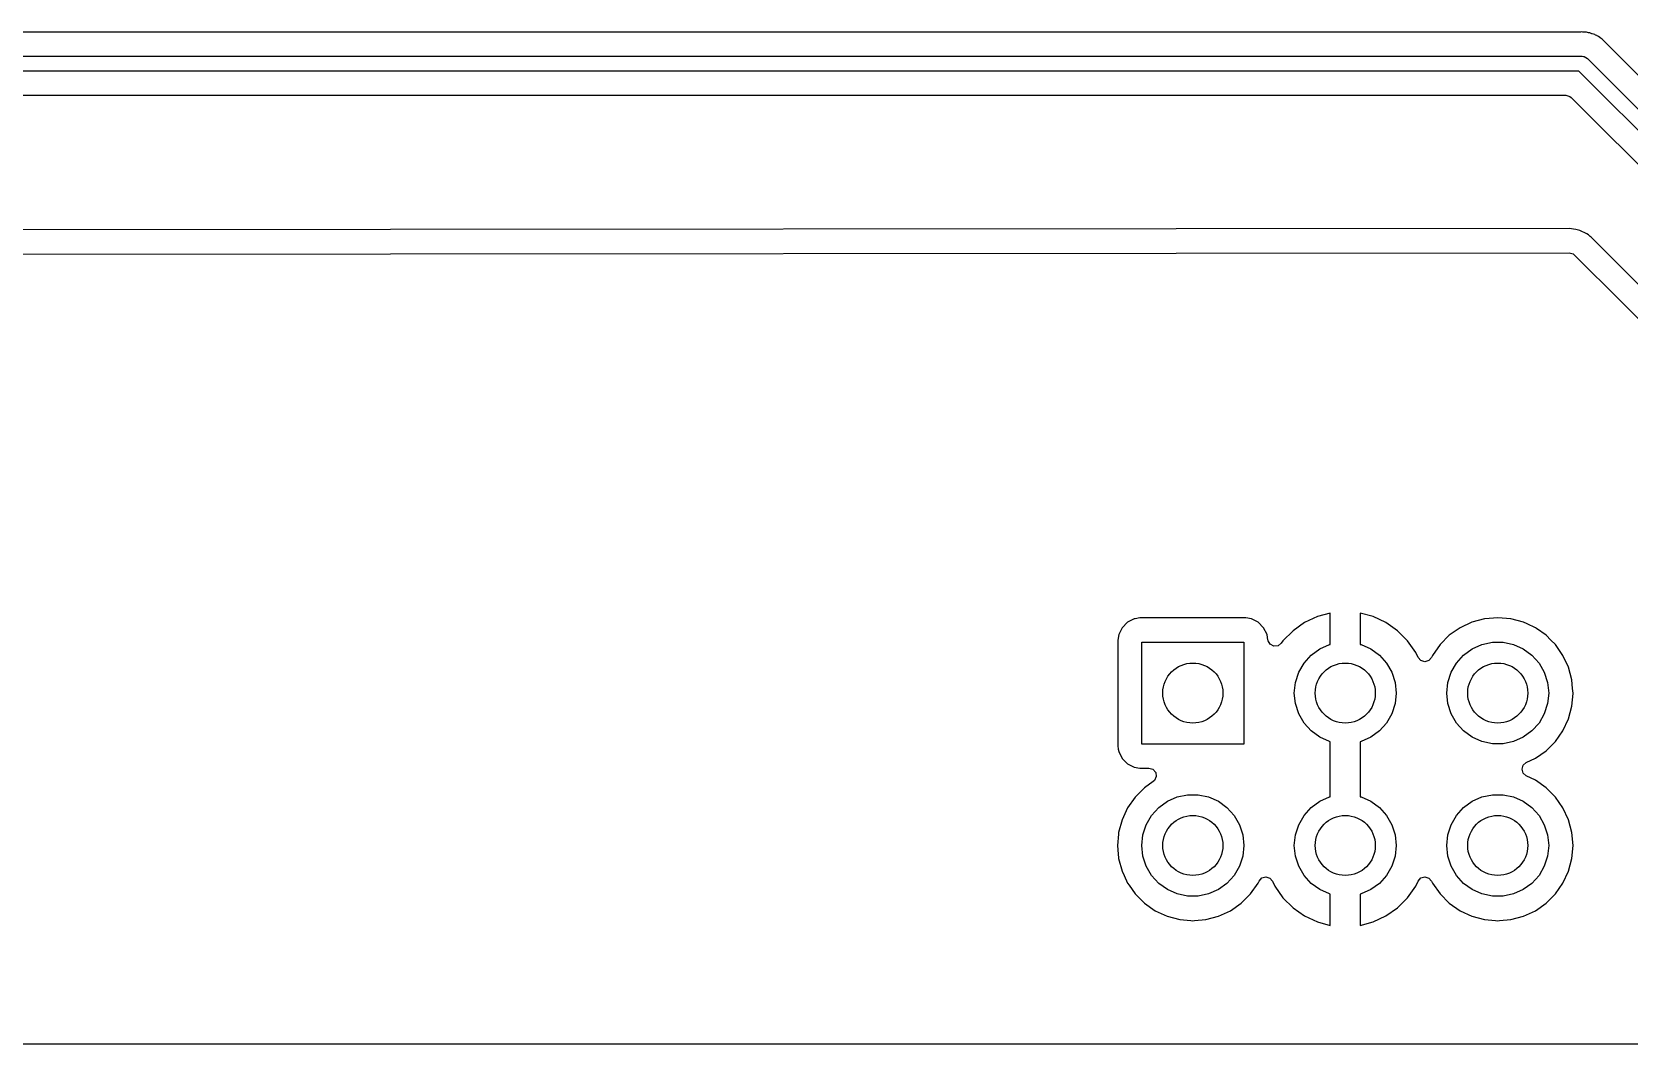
# Model space of a CAD drawing. Extents: x 0.79 to 7.48, y -4.92 to -0.79.
# Drawn here: x 5.238 to 6.285, y -4.921 to -4.257 of the extents above; entities that cross this region are included whole.
import ezdxf

# ---------------------------------------------------------------- set-up
doc = ezdxf.new("R2010")
doc.units = 0
doc.header["$MEASUREMENT"] = 0
doc.layers.add('BLACK', color=7, linetype='CONTINUOUS')

msp = doc.modelspace()

# ---------------------------------------------------------------- linework, layer by layer
at = {"layer": 'BLACK', "linetype": 'CONTINUOUS'}
for p, q in [((6.25236, -4.25748), (5.01635, -4.25748)), ((6.25319, -4.25741), (6.25236, -4.25748)), ((6.25347, -4.25737), (6.25319, -4.25741)), ((6.25384, -4.2573), (6.25347, -4.25737)), ((6.25478, -4.2574), (6.25384, -4.2573)), ((6.25384, -4.2573), (6.25384, -4.2573)), ((6.25549, -4.25747), (6.25478, -4.2574)), ((6.25574, -4.25748), (6.25549, -4.25747)), ((6.25739, -4.25748), (6.25574, -4.25748)), ((6.25803, -4.25766), (6.25739, -4.25748)), ((6.25739, -4.25748), (6.25739, -4.25748)), ((6.25884, -4.25782), (6.25803, -4.25766)), ((6.2595, -4.25788), (6.25884, -4.25782)), ((6.25971, -4.25797), (6.2595, -4.25788)), ((6.2595, -4.25788), (6.2595, -4.25788)), ((6.2595, -4.25788), (6.2595, -4.25788)), ((6.26104, -4.25849), (6.25971, -4.25797)), ((6.26127, -4.25857), (6.26104, -4.25849)), ((6.26287, -4.25902), (6.26127, -4.25857)), ((6.26343, -4.25936), (6.26287, -4.25902)), ((6.26418, -4.25973), (6.26343, -4.25936)), ((6.26445, -4.25984), (6.26418, -4.25973)), ((6.26479, -4.25997), (6.26445, -4.25984)), ((6.26526, -4.26033), (6.26479, -4.25997)), ((6.26611, -4.26097), (6.26526, -4.26033)), ((6.26631, -4.26111), (6.26611, -4.26097)), ((6.26773, -4.26197), (6.26631, -4.26111)), ((6.26938, -4.26374), (6.26773, -4.26197)), ((6.26943, -4.26379), (6.26938, -4.26374)), ((6.33391, -4.32827), (6.26943, -4.26379)), ((5.016, -4.27325), (6.25455, -4.27325)), ((6.25455, -4.27325), (6.25542, -4.27338)), ((6.25542, -4.27338), (6.2556, -4.27336)), ((6.2556, -4.27336), (6.25569, -4.27342)), ((6.25569, -4.27342), (6.25594, -4.27345)), ((6.25594, -4.27345), (6.25696, -4.27411)), ((6.25696, -4.27411), (6.25803, -4.27469)), ((6.25251, -4.28309), (5.01804, -4.28309)), ((6.32329, -4.35387), (6.25251, -4.28309)), ((6.25803, -4.27469), (6.32881, -4.34547)), ((5.02659, -4.29886), (6.24396, -4.29886)), ((6.24396, -4.29886), (6.2466, -4.29964)), ((6.2466, -4.29964), (6.24741, -4.30029)), ((6.24741, -4.30029), (6.31189, -4.36477)), ((6.24599, -4.38617), (5.16813, -4.38722)), ((6.25049, -4.38681), (6.24599, -4.38617)), ((6.24599, -4.38617), (6.24599, -4.38617)), ((6.25313, -4.38758), (6.25049, -4.38681)), ((6.25765, -4.38972), (6.25313, -4.38758)), ((6.25866, -4.39047), (6.25765, -4.38972)), ((6.25765, -4.38972), (6.25765, -4.38972)), ((6.25912, -4.39084), (6.25866, -4.39047)), ((6.2598, -4.39139), (6.25912, -4.39084)), ((6.26043, -4.39195), (6.2598, -4.39139)), ((6.26044, -4.39196), (6.26043, -4.39195)), ((6.40709, -4.53846), (6.26044, -4.39196)), ((5.16861, -4.40318), (6.24601, -4.40213)), ((6.24601, -4.40213), (6.24865, -4.4029)), ((6.24865, -4.4029), (6.24946, -4.40356)), ((6.24946, -4.40356), (6.28058, -4.43464)), ((6.28058, -4.43464), (6.39437, -4.54831)), ((6.08096, -4.64083), (6.07254, -4.64476)), ((6.08097, -4.64083), (6.08096, -4.64083)), ((6.08937, -4.63858), (6.08097, -4.64083)), ((6.08937, -4.65904), (6.08937, -4.63858)), ((6.08937, -4.63858), (6.08937, -4.63858)), ((6.11746, -4.64083), (6.10906, -4.63858)), ((6.10906, -4.63858), (6.10906, -4.65904)), ((6.12589, -4.64476), (6.11746, -4.64083)), ((6.11746, -4.64083), (6.11746, -4.64083)), ((5.95259, -4.64861), (5.95057, -4.65257)), ((5.95283, -4.64812), (5.95259, -4.64861)), ((5.95636, -4.64459), (5.95283, -4.64812)), ((5.95283, -4.64812), (5.95283, -4.64812)), ((5.95283, -4.64812), (5.95283, -4.64812)), ((5.96081, -4.64232), (5.95636, -4.64459)), ((5.95636, -4.64459), (5.95636, -4.64459)), ((5.95636, -4.64459), (5.95636, -4.64459)), ((5.96139, -4.64223), (5.96081, -4.64232)), ((5.96451, -4.64174), (5.96139, -4.64223)), ((6.03392, -4.64174), (5.96451, -4.64174)), ((6.03761, -4.64232), (6.03392, -4.64174)), ((6.03904, -4.64305), (6.03761, -4.64232)), ((6.04206, -4.64459), (6.03904, -4.64305)), ((6.04559, -4.64812), (6.04206, -4.64459)), ((6.04206, -4.64459), (6.04206, -4.64459)), ((6.04206, -4.64459), (6.04206, -4.64459)), ((6.04786, -4.65257), (6.04559, -4.64812)), ((6.04559, -4.64812), (6.04559, -4.64812)), ((6.04559, -4.64812), (6.04559, -4.64812)), ((6.06492, -4.6501), (6.05834, -4.65667)), ((6.07254, -4.64476), (6.06492, -4.6501)), ((6.06492, -4.6501), (6.06492, -4.6501)), ((6.07254, -4.64476), (6.07254, -4.64476)), ((6.13351, -4.6501), (6.12589, -4.64476)), ((6.14008, -4.65667), (6.13351, -4.6501)), ((6.1745, -4.64817), (6.16745, -4.65311)), ((6.18218, -4.64459), (6.1745, -4.64817)), ((6.1745, -4.64817), (6.1745, -4.64817)), ((6.18231, -4.64453), (6.18218, -4.64459)), ((6.19063, -4.6423), (6.18231, -4.64453)), ((6.18231, -4.64453), (6.18231, -4.64453)), ((6.18231, -4.64453), (6.18231, -4.64453)), ((6.19349, -4.64205), (6.19063, -4.6423)), ((6.19063, -4.6423), (6.19063, -4.6423)), ((6.19921, -4.64155), (6.19349, -4.64205)), ((6.20779, -4.6423), (6.19921, -4.64155)), ((6.19921, -4.64155), (6.19921, -4.64155)), ((6.21612, -4.64453), (6.20779, -4.6423)), ((6.21856, -4.64567), (6.21612, -4.64453)), ((6.21612, -4.64453), (6.21612, -4.64453)), ((6.21612, -4.64453), (6.21612, -4.64453)), ((6.22392, -4.64817), (6.21856, -4.64567)), ((6.22455, -4.64861), (6.22392, -4.64817)), ((6.23098, -4.65311), (6.22455, -4.64861)), ((5.95057, -4.65257), (5.94998, -4.65626)), ((5.94998, -4.65626), (5.94998, -4.72567)), ((5.96575, -4.72443), (5.96575, -4.6575)), ((5.96575, -4.6575), (6.03268, -4.6575)), ((6.03268, -4.6575), (6.03268, -4.72443)), ((6.04843, -4.65619), (6.04786, -4.65257)), ((6.04852, -4.65662), (6.04843, -4.65619)), ((6.04991, -4.65899), (6.04852, -4.65662)), ((6.05237, -4.66023), (6.04991, -4.65899)), ((6.05511, -4.65995), (6.05237, -4.66023)), ((6.05725, -4.65823), (6.05511, -4.65995)), ((6.05834, -4.65667), (6.05725, -4.65823)), ((6.05834, -4.65667), (6.05834, -4.65667)), ((6.07682, -4.6661), (6.08248, -4.66199)), ((6.08248, -4.66199), (6.08887, -4.65914)), ((6.08887, -4.65914), (6.08937, -4.65904)), ((6.10906, -4.65904), (6.10955, -4.65914)), ((6.10955, -4.65914), (6.11594, -4.66199)), ((6.11594, -4.66199), (6.1216, -4.6661)), ((6.14542, -4.66429), (6.14008, -4.65667)), ((6.14008, -4.65667), (6.14008, -4.65667)), ((6.16135, -4.6592), (6.15641, -4.66626)), ((6.16745, -4.65311), (6.16135, -4.6592)), ((6.17682, -4.6661), (6.18248, -4.66199)), ((6.18248, -4.66199), (6.18887, -4.65914)), ((6.18887, -4.65914), (6.19571, -4.65769)), ((6.19571, -4.65769), (6.20271, -4.65769)), ((6.20271, -4.65769), (6.20955, -4.65914)), ((6.20955, -4.65914), (6.21594, -4.66199)), ((6.21594, -4.66199), (6.2216, -4.6661)), ((6.23406, -4.65619), (6.23098, -4.65311)), ((6.23707, -4.6592), (6.23406, -4.65619)), ((6.24201, -4.66626), (6.23707, -4.6592)), ((6.06864, -4.67736), (6.07214, -4.6713)), ((6.07214, -4.6713), (6.07682, -4.6661)), ((6.1216, -4.6661), (6.12629, -4.6713)), ((6.12629, -4.6713), (6.12978, -4.67736)), ((6.14695, -4.66758), (6.14542, -4.66429)), ((6.1487, -4.6696), (6.14695, -4.66758)), ((6.15133, -4.6704), (6.1487, -4.6696)), ((6.15398, -4.66964), (6.15133, -4.6704)), ((6.1558, -4.66758), (6.15398, -4.66964)), ((6.15641, -4.66626), (6.1558, -4.66758)), ((6.15641, -4.66626), (6.15641, -4.66626)), ((6.16864, -4.67736), (6.17214, -4.6713)), ((6.17214, -4.6713), (6.17682, -4.6661)), ((6.2216, -4.6661), (6.22629, -4.6713)), ((6.22629, -4.6713), (6.22978, -4.67736)), ((6.24565, -4.67407), (6.24201, -4.66626)), ((6.24201, -4.66626), (6.24201, -4.66626)), ((6.24201, -4.66626), (6.24201, -4.66626)), ((6.06648, -4.68401), (6.06864, -4.67736)), ((6.12978, -4.67736), (6.13195, -4.68401)), ((6.16648, -4.68401), (6.16864, -4.67736)), ((6.22978, -4.67736), (6.23195, -4.68401)), ((6.24788, -4.68239), (6.24565, -4.67407)), ((6.24837, -4.68801), (6.24788, -4.68239)), ((6.06575, -4.69097), (6.06648, -4.68401)), ((6.06648, -4.69793), (6.06575, -4.69097)), ((6.13195, -4.68401), (6.13268, -4.69097)), ((6.13268, -4.69097), (6.13195, -4.69793)), ((6.16575, -4.69097), (6.16648, -4.68401)), ((6.16648, -4.69793), (6.16575, -4.69097)), ((6.23195, -4.68401), (6.23268, -4.69097)), ((6.23268, -4.69097), (6.23195, -4.69793)), ((6.24788, -4.69955), (6.2486, -4.69129)), ((6.24863, -4.69097), (6.24837, -4.68801)), ((6.2486, -4.69129), (6.24863, -4.69097)), ((6.24863, -4.69097), (6.24863, -4.69097)), ((6.06864, -4.70458), (6.06648, -4.69793)), ((6.13195, -4.69793), (6.12978, -4.70458)), ((6.16864, -4.70458), (6.16648, -4.69793)), ((6.23195, -4.69793), (6.22978, -4.70458)), ((6.24565, -4.70787), (6.24788, -4.69955)), ((6.07214, -4.71064), (6.06864, -4.70458)), ((6.07682, -4.71584), (6.07214, -4.71064)), ((6.12629, -4.71064), (6.1216, -4.71584)), ((6.12978, -4.70458), (6.12629, -4.71064)), ((6.17214, -4.71064), (6.16864, -4.70458)), ((6.17682, -4.71584), (6.17214, -4.71064)), ((6.22629, -4.71064), (6.2216, -4.71584)), ((6.22978, -4.70458), (6.22629, -4.71064)), ((6.24201, -4.71568), (6.24565, -4.70787)), ((6.03268, -4.72443), (5.96575, -4.72443)), ((6.08248, -4.71995), (6.07682, -4.71584)), ((6.08887, -4.7228), (6.08248, -4.71995)), ((6.08937, -4.7229), (6.08887, -4.7228)), ((6.08937, -4.75904), (6.08937, -4.7229)), ((6.10955, -4.7228), (6.10906, -4.7229)), ((6.10906, -4.7229), (6.10906, -4.75904)), ((6.11594, -4.71995), (6.10955, -4.7228)), ((6.1216, -4.71584), (6.11594, -4.71995)), ((6.18248, -4.71995), (6.17682, -4.71584)), ((6.18887, -4.7228), (6.18248, -4.71995)), ((6.19571, -4.72425), (6.18887, -4.7228)), ((6.20271, -4.72425), (6.19571, -4.72425)), ((6.20955, -4.7228), (6.20271, -4.72425)), ((6.21594, -4.71995), (6.20955, -4.7228)), ((6.2216, -4.71584), (6.21594, -4.71995)), ((6.23098, -4.72883), (6.23707, -4.72274)), ((6.23707, -4.72274), (6.24201, -4.71568)), ((5.94998, -4.72567), (5.95032, -4.72785)), ((5.95032, -4.72785), (5.95057, -4.72937)), ((5.95057, -4.72937), (5.95283, -4.73382)), ((5.95283, -4.73382), (5.95283, -4.73382)), ((5.95283, -4.73382), (5.95283, -4.73382)), ((5.95283, -4.73382), (5.95636, -4.73735)), ((6.21797, -4.73654), (6.22392, -4.73377)), ((6.22392, -4.73377), (6.23098, -4.72883)), ((5.95636, -4.73735), (5.95636, -4.73735)), ((5.95636, -4.73735), (5.95636, -4.73735)), ((5.95636, -4.73735), (5.95984, -4.73912)), ((5.95984, -4.73912), (5.96081, -4.73962)), ((5.96081, -4.73962), (5.96451, -4.7402)), ((5.96451, -4.7402), (5.96451, -4.7402)), ((5.96451, -4.7402), (5.9704, -4.7402)), ((5.9704, -4.7402), (5.97304, -4.74098)), ((5.97304, -4.74098), (5.97484, -4.74305)), ((5.97523, -4.74578), (5.97409, -4.74828)), ((5.97484, -4.74305), (5.97523, -4.74578)), ((6.21515, -4.74093), (6.21595, -4.7383)), ((6.2159, -4.74358), (6.21515, -4.74093)), ((6.21797, -4.74539), (6.2159, -4.74358)), ((6.21595, -4.7383), (6.21797, -4.73654)), ((6.22392, -4.74817), (6.21797, -4.74539)), ((5.96745, -4.75311), (5.96135, -4.7592)), ((5.9732, -4.74908), (5.96745, -4.75311)), ((5.97409, -4.74828), (5.9732, -4.74908)), ((6.23098, -4.75311), (6.22392, -4.74817)), ((6.22392, -4.74817), (6.22392, -4.74817)), ((6.22392, -4.74817), (6.22392, -4.74817)), ((6.23454, -4.75667), (6.23098, -4.75311)), ((5.95641, -4.76626), (5.95277, -4.77407)), ((5.96135, -4.7592), (5.95641, -4.76626)), ((5.95641, -4.76626), (5.95641, -4.76626)), ((5.97214, -4.7713), (5.97682, -4.7661)), ((5.97682, -4.7661), (5.98248, -4.76199)), ((5.98248, -4.76199), (5.98887, -4.75914)), ((5.98887, -4.75914), (5.99571, -4.75769)), ((5.99571, -4.75769), (6.00271, -4.75769)), ((6.00271, -4.75769), (6.00955, -4.75914)), ((6.00955, -4.75914), (6.01594, -4.76199)), ((6.01594, -4.76199), (6.0216, -4.7661)), ((6.0216, -4.7661), (6.02629, -4.7713)), ((6.07214, -4.7713), (6.07682, -4.7661)), ((6.07682, -4.7661), (6.08248, -4.76199)), ((6.08248, -4.76199), (6.08887, -4.75914)), ((6.08887, -4.75914), (6.08937, -4.75904)), ((6.10906, -4.75904), (6.10955, -4.75914)), ((6.10955, -4.75914), (6.11594, -4.76199)), ((6.11594, -4.76199), (6.1216, -4.7661)), ((6.1216, -4.7661), (6.12629, -4.7713)), ((6.17214, -4.7713), (6.17682, -4.7661)), ((6.17682, -4.7661), (6.18248, -4.76199)), ((6.18248, -4.76199), (6.18887, -4.75914)), ((6.18887, -4.75914), (6.19571, -4.75769)), ((6.19571, -4.75769), (6.20271, -4.75769)), ((6.20271, -4.75769), (6.20955, -4.75914)), ((6.20955, -4.75914), (6.21594, -4.76199)), ((6.21594, -4.76199), (6.2216, -4.7661)), ((6.2216, -4.7661), (6.22629, -4.7713)), ((6.23707, -4.7592), (6.23454, -4.75667)), ((6.24201, -4.76626), (6.23707, -4.7592)), ((6.24565, -4.77407), (6.24201, -4.76626)), ((6.24201, -4.76626), (6.24201, -4.76626)), ((6.24201, -4.76626), (6.24201, -4.76626)), ((5.95277, -4.77407), (5.95054, -4.78239)), ((5.95277, -4.77407), (5.95277, -4.77407)), ((5.96648, -4.78401), (5.96864, -4.77736)), ((5.96864, -4.77736), (5.97214, -4.7713)), ((6.02629, -4.7713), (6.02978, -4.77736)), ((6.02978, -4.77736), (6.03195, -4.78401)), ((6.06648, -4.78401), (6.06864, -4.77736)), ((6.06864, -4.77736), (6.07214, -4.7713)), ((6.12629, -4.7713), (6.12978, -4.77736)), ((6.12978, -4.77736), (6.13195, -4.78401)), ((6.16648, -4.78401), (6.16864, -4.77736)), ((6.16864, -4.77736), (6.17214, -4.7713)), ((6.22629, -4.7713), (6.22978, -4.77736)), ((6.22978, -4.77736), (6.23195, -4.78401)), ((6.24788, -4.78239), (6.24565, -4.77407)), ((5.95045, -4.78346), (5.94979, -4.79097)), ((5.95054, -4.78239), (5.95045, -4.78346)), ((5.95054, -4.78239), (5.95054, -4.78239)), ((5.96575, -4.79097), (5.96648, -4.78401)), ((6.03195, -4.78401), (6.03268, -4.79097)), ((6.06575, -4.79097), (6.06648, -4.78401)), ((6.13195, -4.78401), (6.13268, -4.79097)), ((6.16575, -4.79097), (6.16648, -4.78401)), ((6.23195, -4.78401), (6.23268, -4.79097)), ((6.24863, -4.79097), (6.24788, -4.78239)), ((5.94979, -4.79097), (5.94979, -4.79097)), ((5.94979, -4.79097), (5.95004, -4.7938)), ((5.95004, -4.7938), (5.95052, -4.79923)), ((5.96648, -4.79793), (5.96575, -4.79097)), ((5.96864, -4.80458), (5.96648, -4.79793)), ((6.03195, -4.79793), (6.02978, -4.80458)), ((6.03268, -4.79097), (6.03195, -4.79793)), ((6.06648, -4.79793), (6.06575, -4.79097)), ((6.06864, -4.80458), (6.06648, -4.79793)), ((6.13195, -4.79793), (6.12978, -4.80458)), ((6.13268, -4.79097), (6.13195, -4.79793)), ((6.16648, -4.79793), (6.16575, -4.79097)), ((6.16864, -4.80458), (6.16648, -4.79793)), ((6.23195, -4.79793), (6.22978, -4.80458)), ((6.23268, -4.79097), (6.23195, -4.79793)), ((6.24788, -4.79955), (6.24863, -4.79097)), ((5.95052, -4.79923), (5.95054, -4.79955)), ((5.95054, -4.79955), (5.95054, -4.79955)), ((5.95054, -4.79955), (5.95277, -4.80787)), ((5.95277, -4.80787), (5.95277, -4.80787)), ((5.95277, -4.80787), (5.95277, -4.80787)), ((5.95277, -4.80787), (5.95407, -4.81065)), ((5.97214, -4.81064), (5.96864, -4.80458)), ((6.02978, -4.80458), (6.02629, -4.81064)), ((6.07214, -4.81064), (6.06864, -4.80458)), ((6.12978, -4.80458), (6.12629, -4.81064)), ((6.17214, -4.81064), (6.16864, -4.80458)), ((6.22978, -4.80458), (6.22629, -4.81064)), ((6.24201, -4.81568), (6.24565, -4.80787)), ((6.24565, -4.80787), (6.24788, -4.79955)), ((5.95407, -4.81065), (5.95641, -4.81568)), ((5.95641, -4.81568), (5.9574, -4.81709)), ((5.9574, -4.81709), (5.96135, -4.82274)), ((5.97682, -4.81584), (5.97214, -4.81064)), ((5.98248, -4.81995), (5.97682, -4.81584)), ((6.0216, -4.81584), (6.01594, -4.81995)), ((6.02629, -4.81064), (6.0216, -4.81584)), ((6.03707, -4.82274), (6.04201, -4.81568)), ((6.04201, -4.81568), (6.04263, -4.81436)), ((6.04263, -4.81436), (6.04444, -4.8123)), ((6.04444, -4.8123), (6.04709, -4.81154)), ((6.04709, -4.81154), (6.04972, -4.81234)), ((6.04972, -4.81234), (6.05148, -4.81436)), ((6.05148, -4.81436), (6.05301, -4.81764)), ((6.05301, -4.81764), (6.05834, -4.82526)), ((6.07682, -4.81584), (6.07214, -4.81064)), ((6.08248, -4.81995), (6.07682, -4.81584)), ((6.1216, -4.81584), (6.11594, -4.81995)), ((6.12629, -4.81064), (6.1216, -4.81584)), ((6.14008, -4.82526), (6.14542, -4.81764)), ((6.14542, -4.81764), (6.14695, -4.81436)), ((6.14695, -4.81436), (6.14877, -4.8123)), ((6.14877, -4.8123), (6.15141, -4.81154)), ((6.15141, -4.81154), (6.15405, -4.81234)), ((6.15405, -4.81234), (6.1558, -4.81436)), ((6.1558, -4.81436), (6.15641, -4.81568)), ((6.15641, -4.81568), (6.15641, -4.81568)), ((6.15641, -4.81568), (6.16135, -4.82274)), ((6.17682, -4.81584), (6.17214, -4.81064)), ((6.18248, -4.81995), (6.17682, -4.81584)), ((6.2216, -4.81584), (6.21594, -4.81995)), ((6.22629, -4.81064), (6.2216, -4.81584)), ((6.23707, -4.82274), (6.24201, -4.81568)), ((5.96135, -4.82274), (5.96745, -4.82883)), ((5.96745, -4.82883), (5.9745, -4.83377)), ((5.98887, -4.8228), (5.98248, -4.81995)), ((5.99571, -4.82425), (5.98887, -4.8228)), ((6.00271, -4.82425), (5.99571, -4.82425)), ((6.00955, -4.8228), (6.00271, -4.82425)), ((6.01594, -4.81995), (6.00955, -4.8228)), ((6.02392, -4.83377), (6.03098, -4.82883)), ((6.03098, -4.82883), (6.03707, -4.82274)), ((6.05834, -4.82526), (6.06492, -4.83184)), ((6.08887, -4.8228), (6.08248, -4.81995)), ((6.08937, -4.8229), (6.08887, -4.8228)), ((6.08937, -4.84336), (6.08937, -4.8229)), ((6.10955, -4.8228), (6.10906, -4.8229)), ((6.10906, -4.8229), (6.10906, -4.84336)), ((6.11594, -4.81995), (6.10955, -4.8228)), ((6.13351, -4.83184), (6.14008, -4.82526)), ((6.16135, -4.82274), (6.16745, -4.82883)), ((6.16745, -4.82883), (6.1745, -4.83377)), ((6.18887, -4.8228), (6.18248, -4.81995)), ((6.19571, -4.82425), (6.18887, -4.8228)), ((6.20271, -4.82425), (6.19571, -4.82425)), ((6.20955, -4.8228), (6.20271, -4.82425)), ((6.21594, -4.81995), (6.20955, -4.8228)), ((6.22392, -4.83377), (6.23098, -4.82883)), ((6.23098, -4.82883), (6.23707, -4.82274)), ((5.9745, -4.83377), (5.98231, -4.83741)), ((5.98231, -4.83741), (5.99063, -4.83964)), ((5.99063, -4.83964), (5.99783, -4.84027)), ((5.99783, -4.84027), (5.99921, -4.84039)), ((5.99921, -4.84039), (6.00032, -4.84029)), ((5.99921, -4.84039), (5.99921, -4.84039)), ((5.99921, -4.84039), (5.99921, -4.84039)), ((6.00032, -4.84029), (6.00779, -4.83964)), ((6.00779, -4.83964), (6.01612, -4.83741)), ((6.01612, -4.83741), (6.02392, -4.83377)), ((6.06492, -4.83184), (6.07254, -4.83717)), ((6.07254, -4.83717), (6.08096, -4.8411)), ((6.11746, -4.8411), (6.12589, -4.83717)), ((6.12589, -4.83717), (6.13351, -4.83184)), ((6.1745, -4.83377), (6.18231, -4.83741)), ((6.18231, -4.83741), (6.19063, -4.83964)), ((6.19063, -4.83964), (6.19783, -4.84027)), ((6.19783, -4.84027), (6.19921, -4.84039)), ((6.19921, -4.84039), (6.20032, -4.84029)), ((6.19921, -4.84039), (6.19921, -4.84039)), ((6.19921, -4.84039), (6.19921, -4.84039)), ((6.20032, -4.84029), (6.20779, -4.83964)), ((6.20779, -4.83964), (6.21612, -4.83741)), ((6.21612, -4.83741), (6.22392, -4.83377)), ((6.08096, -4.8411), (6.08097, -4.8411)), ((6.08097, -4.8411), (6.08937, -4.84336)), ((6.10906, -4.84336), (6.11746, -4.8411)), ((6.11746, -4.8411), (6.11746, -4.8411)), ((6.39236, -4.92124), (0.826878, -4.92124))]:
    msp.add_line(p, q, dxfattribs=at)
at = {"layer": 'BLACK'}
for centre in [(5.99921, -4.69097), (6.09921, -4.69097), (6.19921, -4.69097), (5.99921, -4.79097), (6.09921, -4.79097), (6.19921, -4.79097)]:
    msp.add_circle(centre, 0.019685, dxfattribs=at)

doc.saveas('drawing.dxf')
